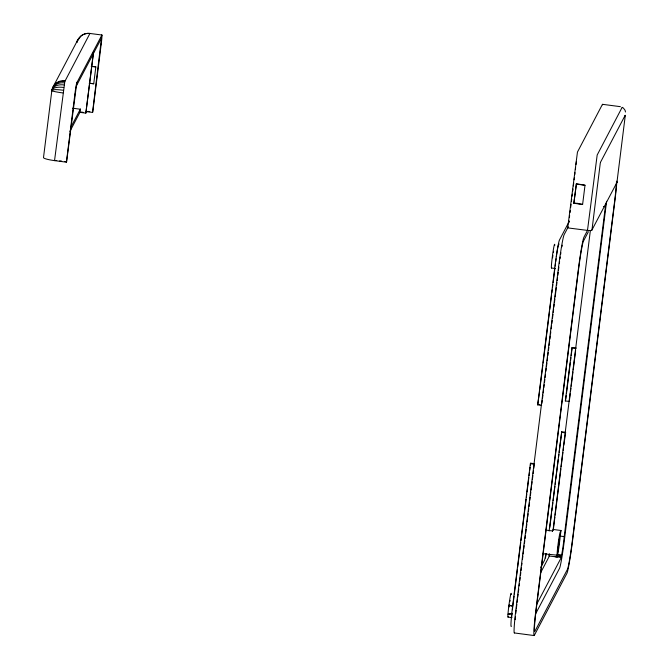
<?xml version="1.0" encoding="UTF-8"?>
<svg xmlns="http://www.w3.org/2000/svg" width="669" height="669" viewBox="0 0 669 669"><rect width="100%" height="100%" fill="white"/><g stroke="black" fill="none" stroke-linecap="round" stroke-linejoin="round"><path stroke-width="1" d="M540.443 573.057L548.856 557.051L549.374 554.568A11.975 0.619 -82.5 0 0 549.542 554.133M511.676 617.445A19.953 1.037 -82.5 0 1 511.793 615.932L512.036 613.272M92.548 112.442L101.479 38.183L76.366 85.941L66.616 161.764L66.39 162.182L54.54 160.619A11.975 1.664 7.1 0 1 43.51 157.483L51.814 90.8L53.963 85.607L56.104 83.566A11.925 10.963 14.5 0 1 64.834 81.434L89.922 33.458L101.922 35.014A11.206 0.577 -82.5 0 1 101.496 41.762L92.765 112.024L92.548 112.442L85.632 111.531M509.092 606.917L509.41 604.433M552.577 257.833L552.887 255.349M605.93 203.317A11.975 0.619 -82.5 0 1 605.361 206.746L564.193 536.613A11.975 0.619 -82.5 0 1 561.584 554.977L560.714 558.615L536.421 604.818M64.834 81.434L54.54 160.619L56.731 160.46M66.39 162.182L75.179 91.82A11.206 0.577 -82.5 0 1 76.692 82.998L101.922 35.014M76.584 85.339L76.968 82.203M80.464 108.955L79.92 112.35L85.841 113.128L93.702 51.379M85.841 113.128L93.476 51.873M89.203 83.299L93.727 83.776L95.834 66.883L91.369 66.298M101.345 38.25L101.73 35.106M534.59 463.717L530.642 463.191L530.366 463.717L512.655 605.897A23.95 1.238 -82.5 0 0 511.375 626.284M541.639 405.406L537.692 404.879L554.91 266.622A23.95 1.238 -82.5 0 1 559.501 239.945L569.21 221.472M512.931 605.37L514.085 596.104M514.344 594.039L517.421 569.311M517.681 567.253L520.758 542.526M521.017 540.468L526.143 499.25M526.403 497.192L526.787 494.098M527.047 492.041L528.845 477.616M529.095 475.559L529.48 472.465M529.739 470.407L530.124 467.313M530.383 465.256L530.642 463.191M537.692 404.879L539.507 391.975M539.766 389.91L542.852 365.149M543.111 363.083L549.533 311.495M549.793 309.438L551.591 294.987M551.85 292.922L552.234 289.828M552.485 287.77L552.878 284.668M553.129 282.611L554.927 268.16M516.861 604.366L516.602 606.423A23.95 1.238 -82.5 0 0 516.376 608.255M517.12 602.309L517.497 599.232M517.756 597.174L518.141 594.097M518.4 592.04L518.776 588.954M519.161 585.877L519.42 583.82M519.805 580.742L520.189 577.656M520.44 575.599L520.825 572.522M521.084 570.465L521.469 567.387M521.72 565.33L521.979 563.273M522.489 559.15L522.882 556.056M523.133 553.991L523.518 550.896M523.777 548.831L524.162 545.737M524.421 543.671L524.805 540.577M525.065 538.52L525.449 535.417M525.709 533.36L526.219 529.229M526.478 527.172L526.863 524.07M527.122 522.012L527.506 518.918M527.757 516.853L528.15 513.759M528.401 511.693L528.786 508.599M529.045 506.533L529.564 502.411M529.815 500.345L530.199 497.251M530.458 495.185L530.843 492.091M531.102 490.026L531.487 486.932M531.746 484.874L532.131 481.772M532.39 479.715L532.9 475.584M533.16 473.527L533.544 470.424M533.803 468.367L534.188 465.273M541.898 403.332L542.291 400.229M542.542 398.155L542.935 395.045M543.195 392.971L543.579 389.868M543.838 387.794L544.223 384.692M544.482 382.618L544.867 379.507M545.126 377.441L545.511 374.331M545.904 371.22L546.289 368.117M546.548 366.043L546.933 362.933M547.192 360.867L547.577 357.756M547.836 355.682L548.22 352.58M548.48 350.506L548.864 347.403M549.124 345.329L549.642 341.182M549.901 339.116L550.286 336.005M550.545 333.931L550.804 331.866M551.189 328.78L551.574 325.703M551.825 323.645L552.209 320.56M552.469 318.511L552.979 314.397M553.238 312.348L553.614 309.262M553.873 307.205L554.258 304.127M554.517 302.07L554.894 298.993M555.153 296.936L556.307 287.687M556.558 285.638L556.942 282.552M557.202 280.503L557.586 277.418M557.837 275.36L558.222 272.283M558.481 270.226L558.866 267.148M568.759 222.752L569.018 220.711M569.394 217.642L569.654 215.594M570.038 212.533L570.289 210.484M570.674 207.423L571.05 204.354M571.435 201.285L571.686 199.245M572.07 196.176L572.33 194.135M572.706 191.066L572.965 189.018M573.341 185.957L573.726 182.888M574.111 179.819L574.362 177.778M574.746 174.709L574.997 172.669M575.382 169.6L575.633 167.559M576.017 164.49L576.402 161.421M573.835 203.276L576.419 183.724L585.007 185.246L582.615 204.43L573.835 203.276L576.419 183.724M549.132 531.019L561.709 431.789L565.656 432.316L563.842 445.186M569.562 400.932L569.286 401.459L565.338 400.94L571.936 347.989L572.212 347.462L576.16 347.98L575.884 348.507L571.936 347.989M549.793 527.415L551.591 513.014M551.841 510.957L552.226 507.88M552.485 505.823L552.87 502.737M553.129 500.68L554.919 486.288M555.178 484.231L555.554 481.145M555.814 479.088L558.247 459.553M558.506 457.496L558.891 454.41M559.142 452.353L561.709 431.789M565.74 399.393L566.25 395.32M566.501 393.288L570.306 362.74M570.557 360.7L570.941 357.647M571.192 355.607L572.212 347.462M552.519 531.429A11.975 0.619 -82.5 0 0 552.377 530.943L553.138 529.455L590.359 230.579M553.213 530.517L554.877 517.162M555.136 515.113L557.561 495.595M557.695 494.567L560.898 468.844M561.149 466.786L562.947 452.386M563.206 450.329L563.591 447.243M569.286 401.459L570.306 393.313M570.557 391.273L570.941 388.221M571.192 386.189L572.965 371.931M573.224 369.89L575.633 350.548M591.965 229.969L600.302 163.019M549.466 554.392L549.199 555.972L557.101 557.018L559.384 538.905L558.138 548.747M557.369 555.437L557.101 557.018M606.591 201.277L564.46 539.515A25.94 1.346 -82.5 0 1 559.493 568.424L535.685 613.699M625.13 115.804L625.189 115.285L600.402 162.442M620.389 106.664L602.46 104.314L577.456 152.072L567.697 227.886L588.519 230.529A5.946 0.828 7.1 0 0 591.822 230.236L616.927 182.486L625.272 115.536M555.186 266.095L555.471 263.854M561.04 530.5L560.237 536.086A11.975 0.619 -82.5 0 1 557.628 554.459L557.235 556.516L557.277 555.605A11.975 0.619 -82.5 0 1 557.921 545.419A11.975 0.619 -82.5 0 1 560.212 532.072L561.04 530.5L553.138 529.455M553.355 252.464L553.623 251.327M509.87 601.548L510.138 600.411M549.333 555.479L549.634 554.074M64.517 82.889A11.925 9.383 11.3 0 0 55.878 84.562L52.425 88.408L52.057 90.842A11.975 0.886 7.3 0 0 62.97 92.949M51.965 90.206L52.567 87.865L77.345 40.742L81.2 35.825A11.925 11.816 -15.4 0 1 90.064 33.45M76.927 42.331L77.345 40.742A11.975 11.933 42.3 0 1 89.922 33.45M77.002 42.189L77.395 40.742M63.321 90.256A11.925 1.447 7.9 0 0 55.067 89.604C49.999 91.494 52.751 87.204 55.619 85.966A11.925 7.167 9.8 0 1 64.132 84.938M51.973 90.139L53.453 88.383L55.343 87.689A11.925 4.457 8.7 0 1 63.731 87.455M559.008 243.867L558.632 244.963A11.975 0.619 -82.5 0 0 558.381 245.088M51.814 90.8L53.269 88.032M74.819 94.513L75.045 94.086M100.969 44.781L101.195 44.355M70.747 127.403L80.305 109.214L72.578 108.194M69.877 131.45L80.079 112.032M568.249 226.841L564.184 234.576A29.938 1.555 -82.5 0 0 558.448 267.935L516.192 607.209A29.938 1.555 -82.5 0 0 514.595 632.69M588.394 231.717L583.452 241.108A25.94 1.346 -82.5 0 0 578.484 270.017L536.229 609.292A25.94 1.346 -82.5 0 0 534.84 631.377L567.396 569.461A25.94 1.346 -82.5 0 0 572.363 540.56L614.619 201.285A25.94 1.346 -82.5 0 0 616.425 182.737M565.338 400.94L565.614 400.413M540.761 567.404L544.415 560.455A19.961 1.037 -82.5 0 0 545.971 553.656M77.403 40.893L79.001 38.376M512.028 613.373L507.972 614.192L511.969 614.092M555.178 556.759L561.191 557.043L556.165 556.374M91.302 66.407L95.834 66.883M90.156 83.307L93.727 83.776M87.823 111.372L89.805 111.631M81.125 112.058L83.098 112.317M576.218 184.092L585.007 185.246M603.388 206.478L605.361 206.746M576.954 203.292L578.902 203.552M59.7 160.853L61.673 161.112M64.642 161.505L66.616 161.764M551.457 268.018L555.412 268.545M537.968 404.36L539.942 404.62M561.433 432.316L565.38 432.835M530.366 463.717L534.314 464.236M545.461 530.032L552.377 530.943M560.237 536.086L564.193 536.613M557.628 554.459L561.584 554.977M561.492 555.638L542.459 553.656M507.98 617.102L511.927 617.621M514.319 632.941L534.079 635.55M512.872 605.838L508.925 605.303L512.797 606.474A11.975 0.619 -82.5 0 0 512.395 609.777M574.027 202.908L582.615 204.43M623.224 107.843L625.08 110.285L625.49 112.016M622.312 107.793L622.17 107.291L597.174 155.024L587.482 230.445L583.945 237.186A29.938 1.555 -82.5 0 0 578.208 270.535L535.953 609.819A29.938 1.555 -82.5 0 0 534.355 635.299L566.902 573.383A29.938 1.555 -82.5 0 0 572.639 540.034L614.895 200.759A29.938 1.555 -82.5 0 0 616.885 181.115M602.568 104.314L602.602 104.841M508.256 616.567A11.975 0.619 -82.5 0 1 509.059 604.299A11.975 0.619 -82.5 0 1 511.241 594.607M551.574 267.926A11.975 0.619 -82.5 0 1 552.678 254.22A11.975 0.619 -82.5 0 1 554.718 245.531M555.772 261.604A11.975 0.619 -82.5 0 1 556.106 258.752M556.357 256.745A11.975 0.619 -82.5 0 1 558.205 245.69M559.343 263.427A23.95 1.238 -82.5 0 1 559.593 261.562M559.978 258.803A23.95 1.238 -82.5 0 1 560.246 257.005M560.639 254.387A23.95 1.238 -82.5 0 1 560.906 252.715M561.918 246.811A23.95 1.238 -82.5 0 1 562.228 245.189M515.197 619.653A23.95 1.238 -82.5 0 1 515.456 616.759M515.782 613.54A23.95 1.238 -82.5 0 1 516.167 610.061M546.213 553.731A23.95 1.238 -82.5 0 1 545.461 558.03M616.35 181.985A5.946 0.828 7.1 0 1 616.927 182.486M52.575 87.865A11.975 11.716 21.5 0 1 65.069 80.723"/></g></svg>
